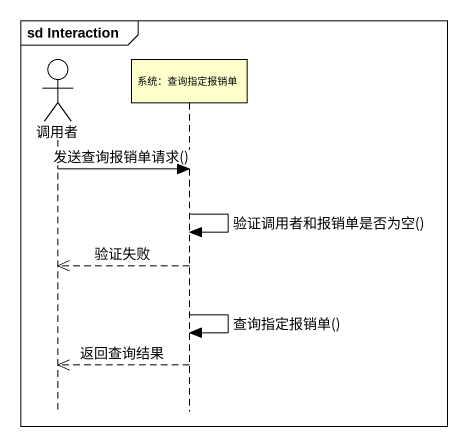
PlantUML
@startuml
mainframe sd Interaction
hide footbox
actor 调用者
participant "系统：查询指定报销单" as 系统_查询指定报销单

调用者 -> 系统_查询指定报销单 : 发送查询报销单请求()
系统_查询指定报销单 -> 系统_查询指定报销单 : 验证调用者和报销单是否为空()
系统_查询指定报销单 -->> 调用者 : 验证失败
系统_查询指定报销单 -> 系统_查询指定报销单 : 查询指定报销单()
系统_查询指定报销单 -->> 调用者 : 返回查询结果
@enduml
